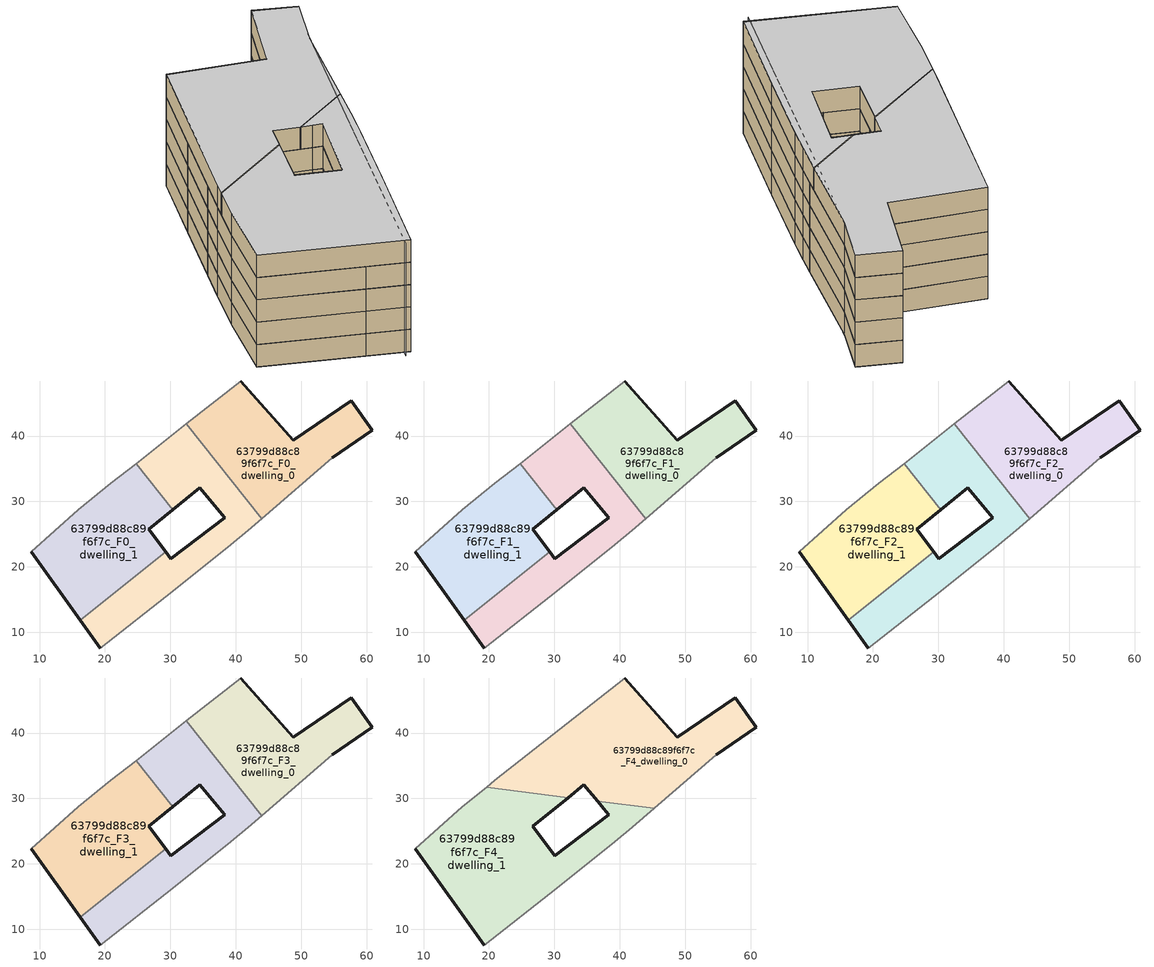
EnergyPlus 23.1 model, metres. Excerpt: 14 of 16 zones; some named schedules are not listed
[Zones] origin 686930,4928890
63799d88c89f6f7c_F0_dwelling_0
 floor ground (EU_floor_Construction): 54.78,36.68 60.84,40.88 57.68,45.42 48.76,39.35 40.78,48.42 32.46,41.86 43.99,27.39 z0
 wall outside (EU_wall_Construction): 40.78,48.42 48.76,39.35 57.68,45.42 60.84,40.88 54.78,36.68 z0:3
 wall adiabatic (EU_wall_Construction): 54.78,36.68 43.99,27.39 / 32.46,41.86 40.78,48.42 z0:3
 wall to 63799d88c89f6f7c_F0_dwelling_2 (EU_wall_Construction): 43.99,27.39 32.46,41.86 z0:3
63799d88c89f6f7c_F0_dwelling_1
 floor ground (EU_floor_Construction): 29.3,22.32 26.73,25.77 30.39,28.74 24.77,35.79 20.92,32.75 15.95,28.72 8.76,22.28 16.2,11.88 z0
 wall outside (EU_wall_Construction): 30.39,28.74 26.73,25.77 29.3,22.32 / 16.2,11.88 8.76,22.28 z0:3
 wall to 63799d88c89f6f7c_F0_dwelling_2 (EU_wall_Construction): 24.77,35.79 30.39,28.74 / 29.3,22.32 16.2,11.88 z0:3
 wall adiabatic (EU_wall_Construction): 8.76,22.28 15.95,28.72 20.92,32.75 24.77,35.79 z0:3
63799d88c89f6f7c_F0_dwelling_2
 floor ground (EU_floor_Construction): 30.38,16.31 39.21,23.35 41.89,25.58 43.99,27.39 32.46,41.86 24.77,35.79 30.39,28.74 34.53,32.1 37.57,28.4 38.34,27.48 30.08,21.27 29.3,22.32 16.2,11.88 19.26,7.6 z0
 wall outside (EU_wall_Construction): 29.3,22.32 30.08,21.27 38.34,27.48 37.57,28.4 34.53,32.1 30.39,28.74 / 19.26,7.6 16.2,11.88 z0:3
 wall adiabatic (EU_wall_Construction): 24.77,35.79 32.46,41.86 / 43.99,27.39 41.89,25.58 39.21,23.35 30.38,16.31 19.26,7.6 z0:3
63799d88c89f6f7c_F1_dwelling_0
 floor to 63799d88c89f6f7c_F0_dwelling_0 (EU_floor_Construction): 54.78,36.68 60.84,40.88 57.68,45.42 48.76,39.35 40.78,48.42 32.46,41.86 43.99,27.39 z3
 wall outside (EU_wall_Construction): 40.78,48.42 48.76,39.35 57.68,45.42 60.84,40.88 54.78,36.68 z3:6
 wall adiabatic (EU_wall_Construction): 54.78,36.68 43.99,27.39 / 32.46,41.86 40.78,48.42 z3:6
 wall to 63799d88c89f6f7c_F1_dwelling_2 (EU_wall_Construction): 43.99,27.39 32.46,41.86 z3:6
63799d88c89f6f7c_F1_dwelling_1
 floor to 63799d88c89f6f7c_F0_dwelling_1 (EU_floor_Construction): 29.3,22.32 26.73,25.77 30.39,28.74 24.77,35.79 20.92,32.75 15.95,28.72 8.76,22.28 16.2,11.88 z3
 wall outside (EU_wall_Construction): 30.39,28.74 26.73,25.77 29.3,22.32 / 16.2,11.88 8.76,22.28 z3:6
 wall to 63799d88c89f6f7c_F1_dwelling_2 (EU_wall_Construction): 24.77,35.79 30.39,28.74 / 29.3,22.32 16.2,11.88 z3:6
 wall adiabatic (EU_wall_Construction): 8.76,22.28 15.95,28.72 20.92,32.75 24.77,35.79 z3:6
63799d88c89f6f7c_F1_dwelling_2
 floor to 63799d88c89f6f7c_F0_dwelling_2 (EU_floor_Construction): 30.38,16.31 39.21,23.35 41.89,25.58 43.99,27.39 32.46,41.86 24.77,35.79 30.39,28.74 34.53,32.1 37.57,28.4 38.34,27.48 30.08,21.27 29.3,22.32 16.2,11.88 19.26,7.6 z3
 wall outside (EU_wall_Construction): 29.3,22.32 30.08,21.27 38.34,27.48 37.57,28.4 34.53,32.1 30.39,28.74 / 19.26,7.6 16.2,11.88 z3:6
 wall adiabatic (EU_wall_Construction): 24.77,35.79 32.46,41.86 / 43.99,27.39 41.89,25.58 39.21,23.35 30.38,16.31 19.26,7.6 z3:6
63799d88c89f6f7c_F2_dwelling_0
 floor to 63799d88c89f6f7c_F1_dwelling_0 (EU_floor_Construction): 54.78,36.68 60.84,40.88 57.68,45.42 48.76,39.35 40.78,48.42 32.46,41.86 43.99,27.39 z6
 wall outside (EU_wall_Construction): 40.78,48.42 48.76,39.35 57.68,45.42 60.84,40.88 54.78,36.68 z6:9
 wall adiabatic (EU_wall_Construction): 54.78,36.68 43.99,27.39 / 32.46,41.86 40.78,48.42 z6:9
 wall to 63799d88c89f6f7c_F2_dwelling_2 (EU_wall_Construction): 43.99,27.39 32.46,41.86 z6:9
63799d88c89f6f7c_F2_dwelling_1
 floor to 63799d88c89f6f7c_F1_dwelling_1 (EU_floor_Construction): 29.3,22.32 26.73,25.77 30.39,28.74 24.77,35.79 20.92,32.75 15.95,28.72 8.76,22.28 16.2,11.88 z6
 wall outside (EU_wall_Construction): 30.39,28.74 26.73,25.77 29.3,22.32 / 16.2,11.88 8.76,22.28 z6:9
 wall to 63799d88c89f6f7c_F2_dwelling_2 (EU_wall_Construction): 24.77,35.79 30.39,28.74 / 29.3,22.32 16.2,11.88 z6:9
 wall adiabatic (EU_wall_Construction): 8.76,22.28 15.95,28.72 20.92,32.75 24.77,35.79 z6:9
63799d88c89f6f7c_F2_dwelling_2
 floor to 63799d88c89f6f7c_F1_dwelling_2 (EU_floor_Construction): 30.38,16.31 39.21,23.35 41.89,25.58 43.99,27.39 32.46,41.86 24.77,35.79 30.39,28.74 34.53,32.1 37.57,28.4 38.34,27.48 30.08,21.27 29.3,22.32 16.2,11.88 19.26,7.6 z6
 wall outside (EU_wall_Construction): 29.3,22.32 30.08,21.27 38.34,27.48 37.57,28.4 34.53,32.1 30.39,28.74 / 19.26,7.6 16.2,11.88 z6:9
 wall adiabatic (EU_wall_Construction): 24.77,35.79 32.46,41.86 / 43.99,27.39 41.89,25.58 39.21,23.35 30.38,16.31 19.26,7.6 z6:9
63799d88c89f6f7c_F3_dwelling_0
 floor to 63799d88c89f6f7c_F2_dwelling_0 (EU_floor_Construction): 54.78,36.68 60.84,40.88 57.68,45.42 48.76,39.35 40.78,48.42 32.46,41.86 43.99,27.39 z9
 wall outside (EU_wall_Construction): 40.78,48.42 48.76,39.35 57.68,45.42 60.84,40.88 54.78,36.68 z9:12
 wall adiabatic (EU_wall_Construction): 54.78,36.68 43.99,27.39 / 32.46,41.86 40.78,48.42 z9:12
 wall to 63799d88c89f6f7c_F3_dwelling_2 (EU_wall_Construction): 43.99,27.39 32.46,41.86 z9:12
63799d88c89f6f7c_F3_dwelling_1
 floor to 63799d88c89f6f7c_F2_dwelling_1 (EU_floor_Construction): 29.3,22.32 26.73,25.77 30.39,28.74 24.77,35.79 20.92,32.75 15.95,28.72 8.76,22.28 16.2,11.88 z9
 wall outside (EU_wall_Construction): 30.39,28.74 26.73,25.77 29.3,22.32 / 16.2,11.88 8.76,22.28 z9:12
 wall to 63799d88c89f6f7c_F3_dwelling_2 (EU_wall_Construction): 24.77,35.79 30.39,28.74 / 29.3,22.32 16.2,11.88 z9:12
 wall adiabatic (EU_wall_Construction): 8.76,22.28 15.95,28.72 20.92,32.75 24.77,35.79 z9:12
63799d88c89f6f7c_F3_dwelling_2
 floor to 63799d88c89f6f7c_F2_dwelling_2 (EU_floor_Construction): 30.38,16.31 39.21,23.35 41.89,25.58 43.99,27.39 32.46,41.86 24.77,35.79 30.39,28.74 34.53,32.1 37.57,28.4 38.34,27.48 30.08,21.27 29.3,22.32 16.2,11.88 19.26,7.6 z9
 wall outside (EU_wall_Construction): 29.3,22.32 30.08,21.27 38.34,27.48 37.57,28.4 34.53,32.1 30.39,28.74 / 19.26,7.6 16.2,11.88 z9:12
 wall adiabatic (EU_wall_Construction): 24.77,35.79 32.46,41.86 / 43.99,27.39 41.89,25.58 39.21,23.35 30.38,16.31 19.26,7.6 z9:12
63799d88c89f6f7c_F4_dwelling_0
 floor to 63799d88c89f6f7c_F3_dwelling_0 (EU_floor_Construction): 54.78,36.68 60.84,40.88 57.68,45.42 48.76,39.35 40.78,48.42 32.46,41.86 42.89,28.78 45.25,28.48 z12
 floor to 63799d88c89f6f7c_F3_dwelling_1 (EU_floor_Construction): 28.95,30.55 24.77,35.79 20.92,32.75 19.65,31.73 z12
 floor to 63799d88c89f6f7c_F3_dwelling_2 (EU_floor_Construction): 42.89,28.78 32.46,41.86 24.77,35.79 28.95,30.55 32.12,30.14 34.53,32.1 36.61,29.57 z12
 wall outside (EU_wall_Construction): 36.6,29.57 34.53,32.1 32.12,30.14 / 40.78,48.42 48.76,39.35 57.68,45.42 60.84,40.88 54.78,36.68 z12:15
 wall adiabatic (EU_wall_Construction): 54.78,36.68 45.25,28.48 / 19.65,31.73 20.92,32.75 40.78,48.42 z12:15
 wall to 63799d88c89f6f7c_F4_dwelling_1 (EU_wall_Construction): 45.25,28.48 36.6,29.57 / 32.12,30.14 19.65,31.73 z12:15
 ceiling to 63799d88c89f6f7c_F5_dwelling_0 (EU_floor_Construction): 57.68,45.42 60.84,40.88 54.78,36.68 45.25,28.48 36.6,29.57 34.53,32.1 32.12,30.14 19.65,31.73 20.92,32.75 40.78,48.42 48.76,39.35 z15
63799d88c89f6f7c_F4_dwelling_1
 floor to 63799d88c89f6f7c_F3_dwelling_1 (EU_floor_Construction): 29.29,22.32 26.73,25.77 30.39,28.74 28.95,30.55 19.65,31.73 15.95,28.72 8.76,22.28 16.2,11.88 z12
 floor to 63799d88c89f6f7c_F3_dwelling_2 (EU_floor_Construction): 30.38,16.31 39.21,23.35 41.89,25.58 43.99,27.39 42.89,28.78 36.61,29.57 37.57,28.4 38.34,27.48 30.08,21.27 29.29,22.32 16.2,11.88 19.26,7.6 z12; 32.12,30.14 28.95,30.55 30.39,28.74 z12
 floor to 63799d88c89f6f7c_F3_dwelling_0 (EU_floor_Construction): 45.25,28.48 42.89,28.78 43.99,27.39 z12
 wall outside (EU_wall_Construction): 32.12,30.14 26.73,25.77 30.08,21.27 38.34,27.48 37.57,28.4 36.6,29.57 / 19.26,7.6 8.76,22.28 z12:15
 wall adiabatic (EU_wall_Construction): 8.76,22.28 15.95,28.72 19.65,31.73 / 45.25,28.48 41.89,25.58 39.21,23.35 30.38,16.31 19.26,7.6 z12:15
 ceiling to 63799d88c89f6f7c_F5_dwelling_1 (EU_floor_Construction): 45.25,28.48 41.89,25.58 39.21,23.35 30.38,16.31 19.26,7.6 8.76,22.28 15.95,28.72 19.65,31.73 32.12,30.14 26.73,25.77 30.08,21.27 38.34,27.48 37.57,28.4 36.6,29.57 z15
shading: 18.21,7.77 55.65,37.37 z0:15
[Building]
EU S2 Campaign: North Axis=0; Terrain=City; Solar Distribution=FullExterior
[Site:Location]
Bologna: Latitude=44.5; Longitude=11.25; Time Zone=1; Elevation=37
[SizingPeriod:WeatherFileDays]
AnnualSizingPeriod: Begin Month=1; Begin Day of Month=1; End Month=12; End Day of Month=31; Day of Week for Start Day=Monday; Use Weather File Daylight Saving Period=No; Use Weather File Rain and Snow Indicators=No
[MATERIAL]
EU_InternalMass_Material: Roughness=MediumRough; Thickness=0.1; Conductivity=1; Density=1800; Specific Heat=900; Thermal Absorptance=0.9; Solar Absorptance=0.7; Visible Absorptance=0.7
[MATERIAL:NOMASS] Roughness=MediumRough; Thermal Absorptance=0.9; Solar Absorptance=0.7; Visible Absorptance=0.7
Name | Thermal Resistance
EU_wall_NoMass | 0.905828
EU_floor_NoMass | 0.67114
[CONSTRUCTION]
EU_wall_Construction: EU_wall_NoMass
EU_floor_Construction: EU_floor_NoMass
EU_InternalMass_Construction: EU_InternalMass_Material
[ZONE] Type=1; Multiplier=1; Ceiling Height=autocalculate; Floor Area=autocalculate; Part of Total Floor Area=Yes
Name | Volume
63799d88c89f6f7c_F0_dwelling_0; 63799d88c89f6f7c_F1_dwelling_0; 63799d88c89f6f7c_F2_dwelling_0; 63799d88c89f6f7c_F3_dwelling_0 | 780.921
63799d88c89f6f7c_F4_dwelling_0 | 1171.4
63799d88c89f6f7c_F0_dwelling_1; 63799d88c89f6f7c_F1_dwelling_1; 63799d88c89f6f7c_F2_dwelling_1; 63799d88c89f6f7c_F3_dwelling_1 | 780.931
63799d88c89f6f7c_F4_dwelling_1 | 1171.39
63799d88c89f6f7c_F0_dwelling_2; 63799d88c89f6f7c_F1_dwelling_2; 63799d88c89f6f7c_F2_dwelling_2; 63799d88c89f6f7c_F3_dwelling_2 | 780.934
[INTERNALMASS] Construction=EU_InternalMass_Construction
Name | Zone or ZoneList | Surface Area
63799d88c89f6f7c_F0_dwelling_0_EU_InternalMass | 63799d88c89f6f7c_F0_dwelling_0 | 260.302
63799d88c89f6f7c_F0_dwelling_1_EU_InternalMass | 63799d88c89f6f7c_F0_dwelling_1 | 260.312
63799d88c89f6f7c_F0_dwelling_2_EU_InternalMass | 63799d88c89f6f7c_F0_dwelling_2 | 260.31
63799d88c89f6f7c_F1_dwelling_0_EU_InternalMass | 63799d88c89f6f7c_F1_dwelling_0 | 260.302
63799d88c89f6f7c_F1_dwelling_1_EU_InternalMass | 63799d88c89f6f7c_F1_dwelling_1 | 260.312
63799d88c89f6f7c_F1_dwelling_2_EU_InternalMass | 63799d88c89f6f7c_F1_dwelling_2 | 260.31
63799d88c89f6f7c_F2_dwelling_0_EU_InternalMass | 63799d88c89f6f7c_F2_dwelling_0 | 260.302
63799d88c89f6f7c_F2_dwelling_1_EU_InternalMass | 63799d88c89f6f7c_F2_dwelling_1 | 260.312
63799d88c89f6f7c_F2_dwelling_2_EU_InternalMass | 63799d88c89f6f7c_F2_dwelling_2 | 260.31
63799d88c89f6f7c_F3_dwelling_0_EU_InternalMass | 63799d88c89f6f7c_F3_dwelling_0 | 260.302
63799d88c89f6f7c_F3_dwelling_1_EU_InternalMass | 63799d88c89f6f7c_F3_dwelling_1 | 260.312
63799d88c89f6f7c_F3_dwelling_2_EU_InternalMass | 63799d88c89f6f7c_F3_dwelling_2 | 260.31
63799d88c89f6f7c_F4_dwelling_0_EU_InternalMass | 63799d88c89f6f7c_F4_dwelling_0 | 390.468
63799d88c89f6f7c_F4_dwelling_1_EU_InternalMass | 63799d88c89f6f7c_F4_dwelling_1 | 390.465
[OTHEREQUIPMENT] Fuel Type=Electricity; Design Level Calculation Method=Watts/Area; Power per Zone Floor Area=1; Fraction Latent=0; Fraction Radiant=0; Fraction Lost=0; Carbon Dioxide Generation Rate=0; EndUse Subcategory=EU_Step8_InternalGains
Name | Zone or ZoneList or Space or SpaceList | Schedule
EU_Step8_InternalGain_63799d88c89f6f7c_F0_dwelling_0_f000 | 63799d88c89f6f7c_F0_dwelling_0 | EU_Step8_GainSchedule_63799d88c89f6f7c_F0_dwelling_0_f000
EU_Step8_InternalGain_63799d88c89f6f7c_F0_dwelling_1_f000 | 63799d88c89f6f7c_F0_dwelling_1 | EU_Step8_GainSchedule_63799d88c89f6f7c_F0_dwelling_1_f000
EU_Step8_InternalGain_63799d88c89f6f7c_F0_dwelling_2_f000 | 63799d88c89f6f7c_F0_dwelling_2 | EU_Step8_GainSchedule_63799d88c89f6f7c_F0_dwelling_2_f000
EU_Step8_InternalGain_63799d88c89f6f7c_F1_dwelling_0_f000 | 63799d88c89f6f7c_F1_dwelling_0 | EU_Step8_GainSchedule_63799d88c89f6f7c_F1_dwelling_0_f000
EU_Step8_InternalGain_63799d88c89f6f7c_F1_dwelling_1_f000 | 63799d88c89f6f7c_F1_dwelling_1 | EU_Step8_GainSchedule_63799d88c89f6f7c_F1_dwelling_1_f000
EU_Step8_InternalGain_63799d88c89f6f7c_F1_dwelling_2_f000 | 63799d88c89f6f7c_F1_dwelling_2 | EU_Step8_GainSchedule_63799d88c89f6f7c_F1_dwelling_2_f000
EU_Step8_InternalGain_63799d88c89f6f7c_F2_dwelling_0_f000 | 63799d88c89f6f7c_F2_dwelling_0 | EU_Step8_GainSchedule_63799d88c89f6f7c_F2_dwelling_0_f000
EU_Step8_InternalGain_63799d88c89f6f7c_F2_dwelling_1_f000 | 63799d88c89f6f7c_F2_dwelling_1 | EU_Step8_GainSchedule_63799d88c89f6f7c_F2_dwelling_1_f000
EU_Step8_InternalGain_63799d88c89f6f7c_F2_dwelling_2_f000 | 63799d88c89f6f7c_F2_dwelling_2 | EU_Step8_GainSchedule_63799d88c89f6f7c_F2_dwelling_2_f000
EU_Step8_InternalGain_63799d88c89f6f7c_F3_dwelling_0_f000 | 63799d88c89f6f7c_F3_dwelling_0 | EU_Step8_GainSchedule_63799d88c89f6f7c_F3_dwelling_0_f000
EU_Step8_InternalGain_63799d88c89f6f7c_F3_dwelling_1_f000 | 63799d88c89f6f7c_F3_dwelling_1 | EU_Step8_GainSchedule_63799d88c89f6f7c_F3_dwelling_1_f000
EU_Step8_InternalGain_63799d88c89f6f7c_F3_dwelling_2_f000 | 63799d88c89f6f7c_F3_dwelling_2 | EU_Step8_GainSchedule_63799d88c89f6f7c_F3_dwelling_2_f000
EU_Step8_InternalGain_63799d88c89f6f7c_F4_dwelling_0_f000 | 63799d88c89f6f7c_F4_dwelling_0 | EU_Step8_GainSchedule_63799d88c89f6f7c_F4_dwelling_0_f000
EU_Step8_InternalGain_63799d88c89f6f7c_F4_dwelling_1_f000 | 63799d88c89f6f7c_F4_dwelling_1 | EU_Step8_GainSchedule_63799d88c89f6f7c_F4_dwelling_1_f000
[ZONEVENTILATION:DESIGNFLOWRATE] Schedule=EU_AlwaysOn; Design Flow Rate Calculation Method=AirChanges/Hour; Air Changes per Hour=0.73129; Ventilation Type=Natural; Fan Pressure Rise=0; Fan Total Efficiency=1; Constant Term Coefficient=1; Temperature Term Coefficient=0; Velocity Term Coefficient=0; Velocity Squared Term Coefficient=0; Minimum Indoor Temperature=-100; Maximum Indoor Temperature=100; Delta Temperature=-100; Minimum Outdoor Temperature=-100; Maximum Outdoor Temperature=100; Maximum Wind Speed=40
Name | Zone or ZoneList or Space or SpaceList
EU_ConstantAir_63799d88c89f6f7c_F0_dwelling_0 | 63799d88c89f6f7c_F0_dwelling_0
EU_ConstantAir_63799d88c89f6f7c_F0_dwelling_1 | 63799d88c89f6f7c_F0_dwelling_1
EU_ConstantAir_63799d88c89f6f7c_F0_dwelling_2 | 63799d88c89f6f7c_F0_dwelling_2
EU_ConstantAir_63799d88c89f6f7c_F1_dwelling_0 | 63799d88c89f6f7c_F1_dwelling_0
EU_ConstantAir_63799d88c89f6f7c_F1_dwelling_1 | 63799d88c89f6f7c_F1_dwelling_1
EU_ConstantAir_63799d88c89f6f7c_F1_dwelling_2 | 63799d88c89f6f7c_F1_dwelling_2
EU_ConstantAir_63799d88c89f6f7c_F2_dwelling_0 | 63799d88c89f6f7c_F2_dwelling_0
EU_ConstantAir_63799d88c89f6f7c_F2_dwelling_1 | 63799d88c89f6f7c_F2_dwelling_1
EU_ConstantAir_63799d88c89f6f7c_F2_dwelling_2 | 63799d88c89f6f7c_F2_dwelling_2
EU_ConstantAir_63799d88c89f6f7c_F3_dwelling_0 | 63799d88c89f6f7c_F3_dwelling_0
EU_ConstantAir_63799d88c89f6f7c_F3_dwelling_1 | 63799d88c89f6f7c_F3_dwelling_1
EU_ConstantAir_63799d88c89f6f7c_F3_dwelling_2 | 63799d88c89f6f7c_F3_dwelling_2
EU_ConstantAir_63799d88c89f6f7c_F4_dwelling_0 | 63799d88c89f6f7c_F4_dwelling_0
EU_ConstantAir_63799d88c89f6f7c_F4_dwelling_1 | 63799d88c89f6f7c_F4_dwelling_1
[HVACTEMPLATE:THERMOSTAT] Constant Heating Setpoint=20; Constant Cooling Setpoint=50
EU_HeatOnly_63799d88c89f6f7c_F0_dwelling_0; EU_HeatOnly_63799d88c89f6f7c_F0_dwelling_1; EU_HeatOnly_63799d88c89f6f7c_F0_dwelling_2; EU_HeatOnly_63799d88c89f6f7c_F1_dwelling_0; EU_HeatOnly_63799d88c89f6f7c_F1_dwelling_1; EU_HeatOnly_63799d88c89f6f7c_F1_dwelling_2; EU_HeatOnly_63799d88c89f6f7c_F2_dwelling_0; EU_HeatOnly_63799d88c89f6f7c_F2_dwelling_1; EU_HeatOnly_63799d88c89f6f7c_F2_dwelling_2; EU_HeatOnly_63799d88c89f6f7c_F3_dwelling_0; EU_HeatOnly_63799d88c89f6f7c_F3_dwelling_1; EU_HeatOnly_63799d88c89f6f7c_F3_dwelling_2; EU_HeatOnly_63799d88c89f6f7c_F4_dwelling_0; EU_HeatOnly_63799d88c89f6f7c_F4_dwelling_1; EU_HeatOnly_63799d88c89f6f7c_F5_dwelling_0; EU_HeatOnly_63799d88c89f6f7c_F5_dwelling_1
[HVACTEMPLATE:ZONE:IDEALLOADSAIRSYSTEM] System Availability Schedule=EU_AlwaysOn; Maximum Heating Supply Air Temperature=50; Minimum Cooling Supply Air Temperature=13; Maximum Heating Supply Air Humidity Ratio=0.0156; Minimum Cooling Supply Air Humidity Ratio=0.0077; Heating Limit=NoLimit; Cooling Limit=NoLimit; Heating Availability Schedule=EU_AlwaysOn; Cooling Availability Schedule=EU_CoolingOff; Dehumidification Control Type=ConstantSensibleHeatRatio; Cooling Sensible Heat Ratio=0.7; Dehumidification Setpoint=60; Humidification Control Type=None; Humidification Setpoint=30; Outdoor Air Method=None; Outdoor Air Flow Rate per Person=0.00944; Outdoor Air Flow Rate per Zone Floor Area=0; Outdoor Air Flow Rate per Zone=0; Demand Controlled Ventilation Type=None; Outdoor Air Economizer Type=NoEconomizer; Heat Recovery Type=None; Sensible Heat Recovery Effectiveness=0.7; Latent Heat Recovery Effectiveness=0.65
Name | Template Thermostat
63799d88c89f6f7c_F0_dwelling_0 | EU_HeatOnly_63799d88c89f6f7c_F0_dwelling_0
63799d88c89f6f7c_F0_dwelling_1 | EU_HeatOnly_63799d88c89f6f7c_F0_dwelling_1
63799d88c89f6f7c_F0_dwelling_2 | EU_HeatOnly_63799d88c89f6f7c_F0_dwelling_2
63799d88c89f6f7c_F1_dwelling_0 | EU_HeatOnly_63799d88c89f6f7c_F1_dwelling_0
63799d88c89f6f7c_F1_dwelling_1 | EU_HeatOnly_63799d88c89f6f7c_F1_dwelling_1
63799d88c89f6f7c_F1_dwelling_2 | EU_HeatOnly_63799d88c89f6f7c_F1_dwelling_2
63799d88c89f6f7c_F2_dwelling_0 | EU_HeatOnly_63799d88c89f6f7c_F2_dwelling_0
63799d88c89f6f7c_F2_dwelling_1 | EU_HeatOnly_63799d88c89f6f7c_F2_dwelling_1
63799d88c89f6f7c_F2_dwelling_2 | EU_HeatOnly_63799d88c89f6f7c_F2_dwelling_2
63799d88c89f6f7c_F3_dwelling_0 | EU_HeatOnly_63799d88c89f6f7c_F3_dwelling_0
63799d88c89f6f7c_F3_dwelling_1 | EU_HeatOnly_63799d88c89f6f7c_F3_dwelling_1
